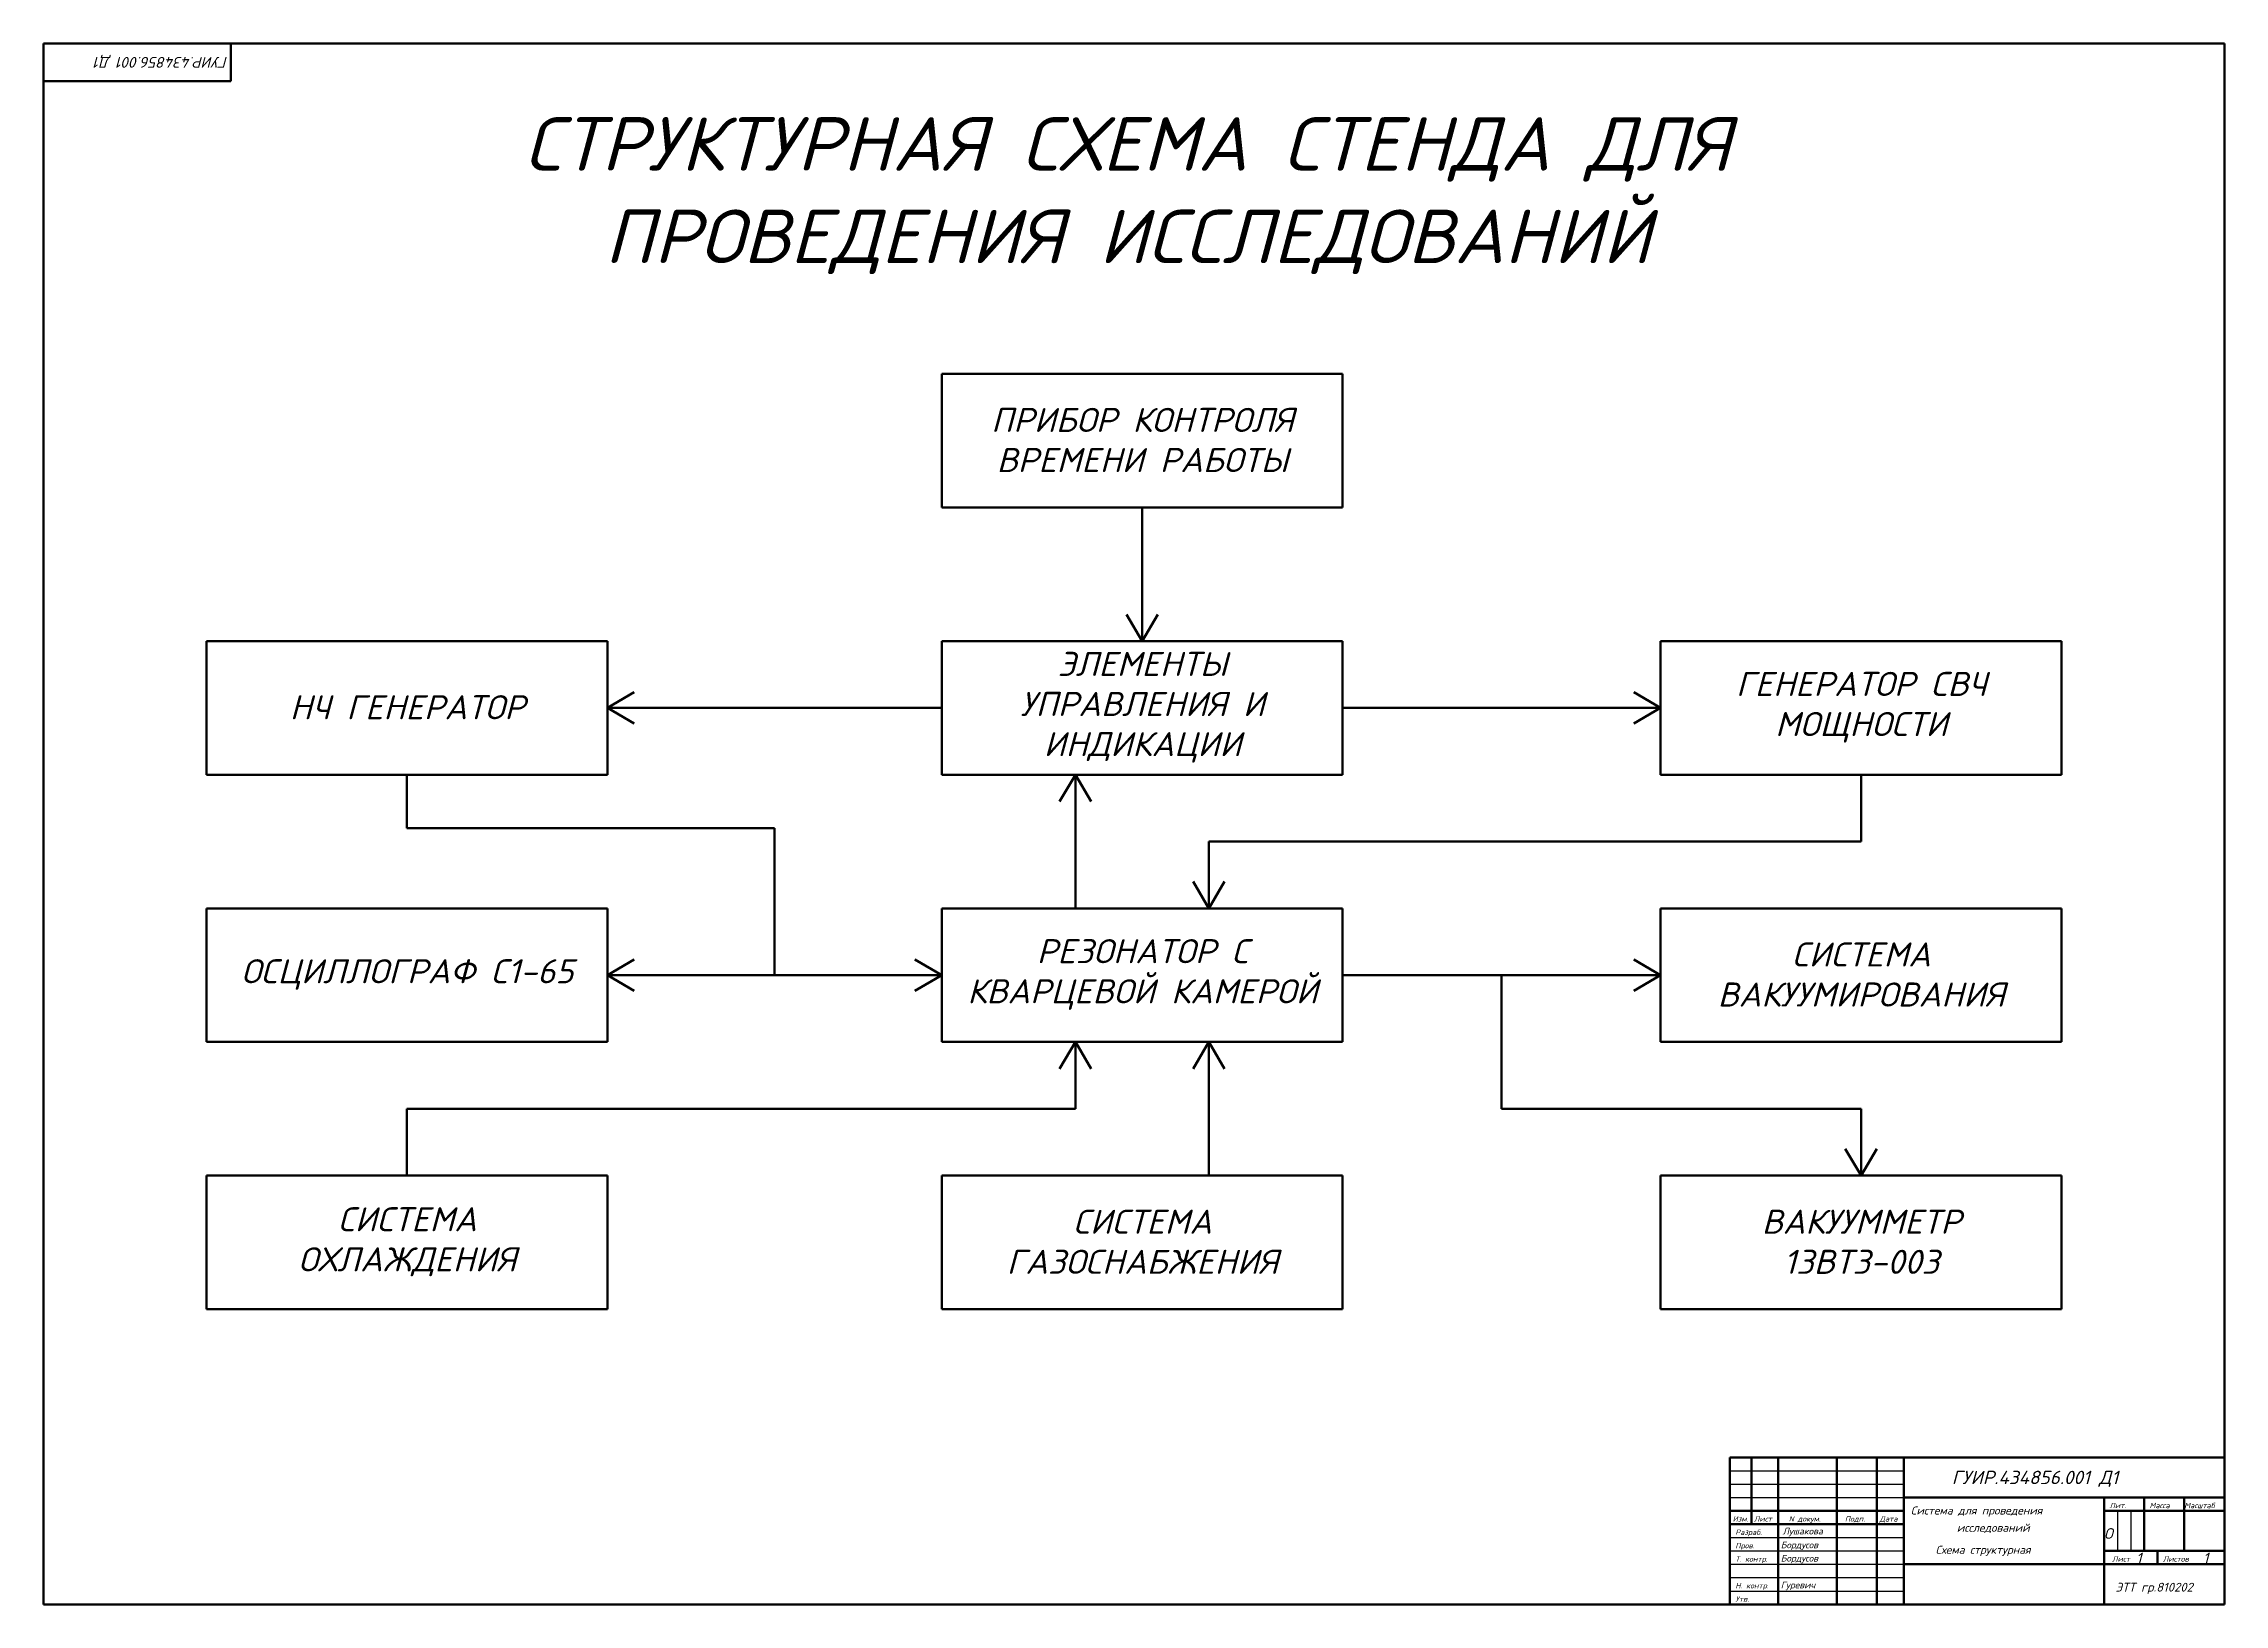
# Model space of a CAD drawing. Header units: millimetres. Extents: x 20 to 836, y 5 to 589.
import ezdxf

# ---------------------------------------------------------------- set-up
doc = ezdxf.new("R2010")
doc.units = ezdxf.units.MM
for name, color, linetype in [('Razmer', 3, 'Continuous'), ('РАМКА', 7, 'Continuous'), ('Текст', 3, 'Continuous')]:
    doc.layers.add(name, color=color, linetype=linetype)
doc.layers.add('Thick', color=7, linetype='Continuous', lineweight=30)
doc.styles.add('ADRF1', font='romans', dxfattribs={"oblique": 15})

msp = doc.modelspace()

# ---------------------------------------------------------------- linework, layer by layer
at = {"color": 7, "linetype": 'ByBlock', "lineweight": 60}
for p, q in [((431.05, 365.43), (425.18, 375.43)), ((431.05, 365.43), (436.92, 375.43)), ((230.96, 340.43), (240.96, 346.3)), ((625.03, 340.43), (615.03, 346.3)), ((230.96, 340.43), (240.96, 334.56)), ((625.03, 340.43), (615.03, 334.56)), ((406.05, 315.43), (400.18, 305.43)), ((406.05, 315.43), (411.92, 305.43)), ((456.05, 265.43), (450.18, 275.43)), ((456.05, 265.43), (461.92, 275.43)), ((230.96, 240.43), (240.96, 246.3)), ((356.05, 240.43), (346.05, 246.3)), ((625.03, 240.43), (615.03, 246.3)), ((230.96, 240.43), (240.96, 234.56)), ((356.05, 240.43), (346.05, 234.56)), ((625.03, 240.43), (615.03, 234.56)), ((406.05, 215.43), (400.18, 205.43)), ((406.05, 215.43), (411.92, 205.43)), ((456.05, 215.43), (450.18, 205.43)), ((456.05, 215.43), (461.92, 205.43)), ((700.03, 165.43), (694.16, 175.43)), ((700.03, 165.43), (705.9, 175.43))]:
    msp.add_line(p, q, dxfattribs=at)
at = {"layer": 'Razmer', "color": 7, "lineweight": 60}
for p, q in [((230.96, 340.43), (240.96, 340.43)), ((625.03, 340.43), (615.03, 340.43)), ((356.05, 240.43), (346.05, 240.43)), ((625.03, 240.43), (615.03, 240.43))]:
    msp.add_line(p, q, dxfattribs=at)
at = {"layer": 'Thick', "color": 7, "lineweight": 60}
for p, q in [((356.05, 465.43), (506.05, 465.43)), ((356.05, 415.43), (356.05, 465.43)), ((506.05, 465.43), (506.05, 415.43)), ((506.05, 415.43), (356.05, 415.43)), ((431.05, 415.43), (431.05, 365.43)), ((80.96, 365.43), (230.96, 365.43)), ((80.96, 315.43), (80.96, 365.43)), ((230.96, 365.43), (230.96, 315.43)), ((356.05, 365.43), (506.05, 365.43)), ((356.05, 315.43), (356.05, 365.43)), ((506.05, 365.43), (506.05, 315.43)), ((625.03, 365.43), (775.03, 365.43)), ((625.03, 315.43), (625.03, 365.43)), ((775.03, 365.43), (775.03, 315.43)), ((356.05, 340.43), (230.96, 340.43)), ((506.05, 340.43), (625.03, 340.43)), ((230.96, 315.43), (80.96, 315.43)), ((155.96, 315.43), (155.96, 295.43)), ((506.05, 315.43), (356.05, 315.43)), ((406.05, 265.43), (406.05, 315.43)), ((775.03, 315.43), (625.03, 315.43)), ((700.03, 315.43), (700.03, 290.43)), ((155.96, 295.43), (293.51, 295.43)), ((293.51, 295.43), (293.51, 240.43)), ((700.03, 290.43), (456.05, 290.43)), ((456.05, 265.43), (456.05, 290.43)), ((80.96, 265.43), (230.96, 265.43)), ((80.96, 215.43), (80.96, 265.43)), ((230.96, 265.43), (230.96, 215.43)), ((356.05, 265.43), (506.05, 265.43)), ((356.05, 215.43), (356.05, 265.43)), ((506.05, 265.43), (506.05, 215.43)), ((625.03, 265.43), (775.03, 265.43)), ((625.03, 215.43), (625.03, 265.43)), ((775.03, 265.43), (775.03, 215.43)), ((230.96, 240.43), (356.05, 240.43)), ((506.05, 240.43), (625.03, 240.43)), ((565.54, 240.43), (565.54, 190.43)), ((230.96, 215.43), (80.96, 215.43)), ((506.05, 215.43), (356.05, 215.43)), ((356.05, 215.43), (431.05, 215.43)), ((431.05, 215.43), (406.05, 215.43)), ((406.05, 190.43), (406.05, 215.43)), ((456.05, 165.43), (456.05, 215.43)), ((775.03, 215.43), (625.03, 215.43)), ((155.96, 165.43), (155.96, 190.43)), ((155.96, 190.43), (406.05, 190.43)), ((565.54, 190.43), (700.03, 190.43)), ((700.03, 190.43), (700.03, 165.43)), ((80.96, 165.43), (230.96, 165.43)), ((80.96, 115.43), (80.96, 165.43)), ((230.96, 165.43), (230.96, 115.43)), ((356.05, 165.43), (506.05, 165.43)), ((356.05, 115.43), (356.05, 165.43)), ((506.05, 165.43), (506.05, 115.43)), ((625.03, 165.43), (775.03, 165.43)), ((625.03, 115.43), (625.03, 165.43)), ((775.03, 165.43), (775.03, 115.43)), ((230.96, 115.43), (80.96, 115.43)), ((506.05, 115.43), (356.05, 115.43)), ((775.03, 115.43), (625.03, 115.43))]:
    msp.add_line(p, q, dxfattribs=at)
at = {"layer": 'РАМКА', "color": 7, "lineweight": 60}
for p, q in [((20, 589), (836, 589)), ((20, 5), (20, 589)), ((90, 575), (90, 589)), ((836, 589), (836, 5)), ((20, 575), (90, 575)), ((651, 60), (651, 5)), ((836, 60), (651, 60)), ((659, 60), (659, 35)), ((669, 60), (669, 5)), ((691, 60), (691, 5)), ((706, 60), (706, 5)), ((716, 60), (716, 5)), ((716, 45), (836, 45)), ((791, 45), (791, 5)), ((806, 45), (806, 25)), ((821, 45), (821, 25)), ((651, 40), (716, 40)), ((651, 35), (716, 35)), ((791, 40), (836, 40)), ((791, 25), (836, 25)), ((811, 25), (811, 20)), ((716, 20), (836, 20)), ((836, 5), (20, 5))]:
    msp.add_line(p, q, dxfattribs=at)
at = {"layer": 'РАМКА', "color": 7}
for p, q in [((651, 55), (716, 55)), ((651, 50), (716, 50)), ((651, 45.02), (716, 45.02)), ((796, 40), (796, 25)), ((801, 40), (801, 25)), ((651, 30), (716, 30)), ((651, 25), (716, 25)), ((651.2, 20.02), (716.2, 20.02)), ((651, 15), (716, 15)), ((651, 10), (716, 10))]:
    msp.add_line(p, q, dxfattribs=at)

# ---------------------------------------------------------------- texts
at = {"color": 7, "lineweight": 60, "style": 'ADRF1', "oblique": 15}
for s, p in [('СТРУКТУРНАЯ СХЕМА СТЕНДА ДЛЯ', (199.85, 541.47)), ('ПРОВЕДЕНИЯ ИССЛЕДОВАНИЙ', (229.85, 506.87))]:
    msp.add_text(s, height=20, dxfattribs=at).set_placement(p)
at = {"layer": 'Thick', "color": 7, "char_height": 9, "attachment_point": 5, "style": 'ADRF1'}
for s, insert in [('ПРИБОР КОНТРОЛЯ ВРЕМЕНИ РАБОТЫ', (431.19, 440.68)), ('ЭЛЕМЕНТЫ УПРАВЛЕНИЯ И ИНДИКАЦИИ', (431.19, 340.68)), ('ГЕНЕРАТОР СВЧ МОЩНОСТИ', (700.16, 340.68)), ('НЧ ГЕНЕРАТОР', (156.1, 340.68)), ('РЕЗОНАТОР С КВАРЦЕВОЙ КАМЕРОЙ', (431.19, 240.68)), ('ОСЦИЛЛОГРАФ С1-65', (156.1, 240.68)), ('СИСТЕМА\\PВАКУУМИРОВАНИЯ', (700.16, 240.68)), ('СИСТЕМА \\PОХЛАЖДЕНИЯ', (156.1, 140.68)), ('СИСТЕМА\\PГАЗОСНАБЖЕНИЯ', (431.19, 140.68)), ('ВАКУУММЕТР\\P13ВТ3-003', (700.16, 140.68))]:
    msp.add_mtext_dynamic_manual_height_columns(s, width=149.7258, gutter_width=12.5, heights=[47.89], dxfattribs=dict(at, insert=insert))
at = {"layer": 'РАМКА', "color": 7, "style": 'ADRF1', "oblique": 15}
for s, p in [('Лит.', (793, 41)), ('Масса', (808, 41)), ('Масштаб', (821, 41)), ('Изм.', (652, 36)), ('Разраб.', (653, 31)), ('Лист', (660, 36)), ('N докум.', (673, 36)), ('Подп.', (694, 36)), ('Дата', (707, 36)), ('Пров.', (653, 26)), ('Т. контр.', (653, 21)), ('Лист', (794, 21)), ('Листов', (813, 21)), ('Н. контр.', (653, 11)), ('Утв.', (653, 6))]:
    msp.add_text(s, height=2, dxfattribs=at).set_placement(p)
at = {"layer": 'Текст', "color": 7, "style": 'ADRF1', "oblique": 15}
msp.add_text('ГУИР.434856.001 Д1', height=4, rotation=180, dxfattribs=at).set_placement((89, 584))
for s, height, p in [('ГУИР.434856.001 Д1', 5, (734, 50)), ('Система для проведения', 3, (718.67, 38.62)), ('Лушакова', 2.5, (670.7, 31.15)), ('исследований', 3, (735.89, 32.18)), ('О', 4, (790.97, 29.53)), ('Бордусов', 2.5, (670, 26)), ('Схема структурная', 3, (727.96, 23.94)), ('Бордусов', 2.5, (670, 21.02)), ('1', 4, (802.99, 20.33)), ('1', 4, (827.99, 20.33)), ('Гуревич', 2.5, (670, 11)), ('ЭТТ гр.810202', 3.3, (795.3, 9.78))]:
    msp.add_text(s, height=height, dxfattribs=at).set_placement(p)

doc.saveas('drawing.dxf')
